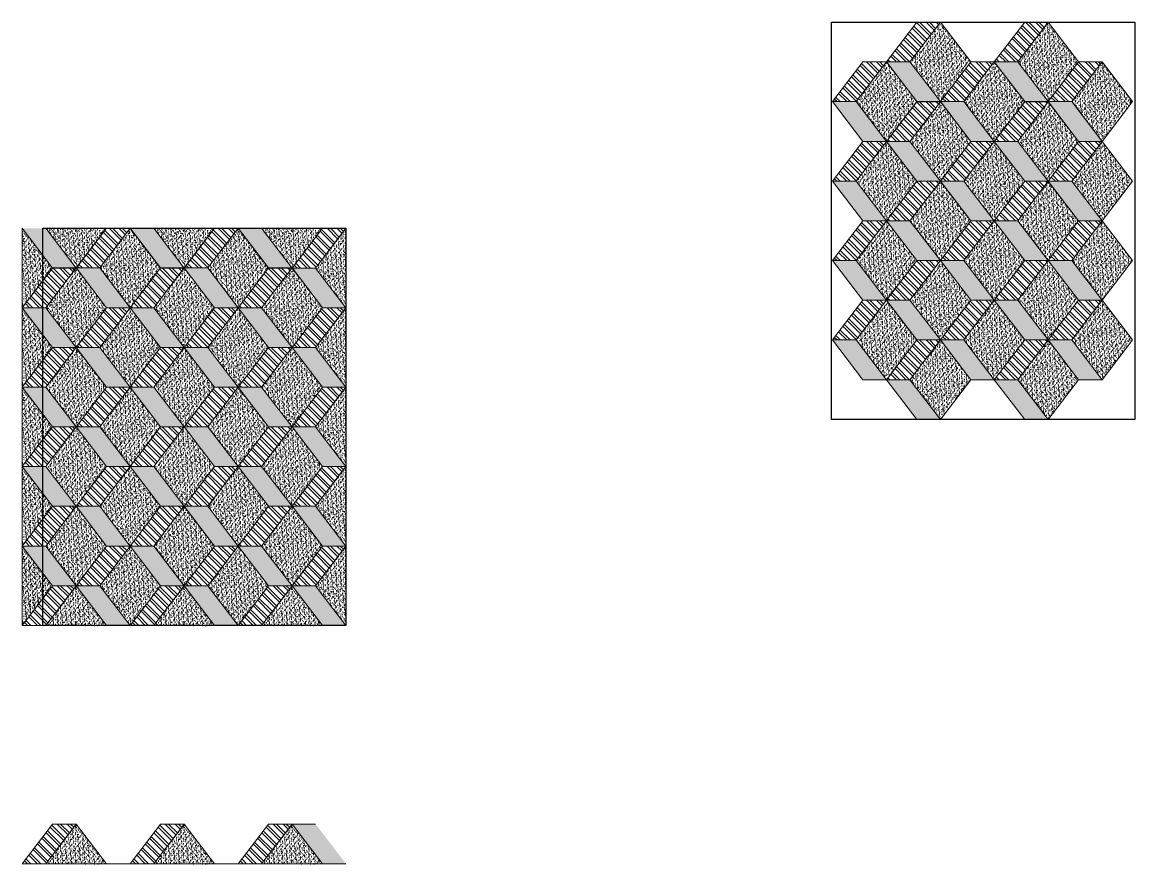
# Model space of a CAD drawing. Header units: inches. Extents: x -109431 to 29005, y -34715 to -1756.
# Drawn here: x -55631 to -55155.9, y -16409.4 to -16049.8 of the extents above; entities that cross this region are included whole.
import ezdxf

# ---------------------------------------------------------------- set-up
doc = ezdxf.new("R2010")
doc.units = ezdxf.units.IN
doc.header["$LTSCALE"] = 0.05
doc.header["$MEASUREMENT"] = 0
doc.layers.add('Flooring Layout', color=7, linetype='Continuous')
doc.layers.add('hatchscreen60', color=7, linetype='Continuous')
doc.layers.add('FURNITURE', color=1, linetype='Continuous', lineweight=18)

# ---------------------------------------------------------------- blocks, each defined once
blk = doc.blocks.new('3D2')
at = {"layer": 'hatchscreen60', "ltscale": 50, "true_color": 0x333333}
h = blk.add_hatch(dxfattribs=at)
h.set_pattern_fill('AR-SAND', color=250, scale=0.75)
h.set_pattern_definition([(37.5, (0, 0), (-0.047245019, 1.445117827), [0, -1.14, 0, -1.275, 0, -1.21875]), (7.5, (0, 0), (1.32733253, 2.11660955), [0, -0.615, 0, -1.0275, 0, -0.39375]), (327.5, (-0.9225, 0), (2.335606396, 0.00424429), [0, -0.375, 0, -1.35, 0, -1.7625]), (317.5, (-0.9225, 0), (2.25459495, 0.65825667), [0, -0.1875, 0, -0.885, 0, -1.0125])])
h.paths.add_polyline_path([(-47810.92, -20693.77), (-47827.89, -20680.8), (-47844.86, -20693.77), (-47827.89, -20706.74)])
h = blk.add_hatch(dxfattribs=at)
h.set_pattern_fill('ANSI32', color=250, scale=8)
h.paths.add_polyline_path([(-47827.89, -20706.74), (-47844.86, -20693.77), (-47844.86, -20703.84), (-47827.89, -20716.81)])
h = blk.add_hatch(color=250, dxfattribs=at)
h.dxf.hatch_style = 1
h.paths.add_polyline_path([(-47810.92, -20703.84), (-47810.92, -20693.77), (-47827.89, -20706.74), (-47827.89, -20716.81)])
at = {"layer": 'FURNITURE', "ltscale": 50}
for p, q in [((-47844.86, -20693.77), (-47844.86, -20703.84)), ((-47810.92, -20693.77), (-47810.92, -20703.84)), ((-47827.89, -20706.74), (-47827.89, -20716.81))]:
    blk.add_line(p, q, dxfattribs=at)
blk.add_lwpolyline([(-47844.86, -20693.77), (-47827.89, -20680.8), (-47810.92, -20693.77), (-47827.89, -20706.74)], close=True, dxfattribs=at)
blk.add_lwpolyline([(-47810.92, -20703.84), (-47827.89, -20716.81), (-47844.86, -20703.84)], dxfattribs=at)

msp = doc.modelspace()

# ---------------------------------------------------------------- hatches: boundary and pattern name
at = {"layer": 'hatchscreen60', "ltscale": 50, "true_color": 0x333333}
h = msp.add_hatch(color=250, dxfattribs=at)
h.dxf.hatch_style = 1
h.paths.add_polyline_path([(-55620.88295, -16137.84759), (-55630.952, -16137.84759), (-55617.98144, -16154.81815), (-55607.91239, -16154.81815)])
h = msp.add_hatch(dxfattribs=at)
h.set_pattern_fill('AR-SAND', color=250, scale=0.75, angle=-90)
h.set_pattern_definition([(307.5, (-34937.1838, -63982.7053), (1.445117827, 0.047245019), [0, -1.14, 0, -1.275, 0, -1.21875]), (277.5, (-34937.1838, -63982.7053), (2.11660955, -1.32733253), [0, -0.615, 0, -1.0275, 0, -0.39375]), (237.5, (-34937.1838, -63981.7828), (0.00424429, -2.335606396), [0, -0.375, 0, -1.35, 0, -1.7625]), (227.5, (-34937.1838, -63981.7828), (0.65825667, -2.25459495), [0, -0.1875, 0, -0.885, 0, -1.0125])])
h.paths.add_polyline_path([(-55630.952, -16171.78871), (-55617.98144, -16154.81815), (-55630.952, -16137.84759), (-55630.952, -16154.81815)])
h = msp.add_hatch(dxfattribs=at)
h.set_pattern_fill('AR-SAND', color=250, scale=0.75, angle=-90)
h.set_pattern_definition([(307.5, (-34914.1442, -63965.7348), (1.445117827, 0.047245019), [0, -1.14, 0, -1.275, 0, -1.21875]), (277.5, (-34914.1442, -63965.7348), (2.11660955, -1.32733253), [0, -0.615, 0, -1.0275, 0, -0.39375]), (237.5, (-34914.1442, -63964.8123), (0.00424429, -2.335606396), [0, -0.375, 0, -1.35, 0, -1.7625]), (227.5, (-34914.1442, -63964.8123), (0.65825667, -2.25459495), [0, -0.1875, 0, -0.885, 0, -1.0125])])
h.paths.add_polyline_path([(-55607.91239, -16154.81815), (-55594.94183, -16137.84759), (-55607.91239, -16137.84759), (-55620.88295, -16137.84759)])
h = msp.add_hatch(color=250, dxfattribs=at)
h.dxf.hatch_style = 1
h.paths.add_polyline_path([(-55574.80374, -16137.84759), (-55584.87278, -16137.84759), (-55571.90222, -16154.81815), (-55561.83318, -16154.81815)])
h = msp.add_hatch(dxfattribs=at)
h.set_pattern_fill('AR-SAND', color=250, scale=0.75, angle=-90)
h.set_pattern_definition([(307.5, (-34868.065, -63965.7348), (1.445117827, 0.047245019), [0, -1.14, 0, -1.275, 0, -1.21875]), (277.5, (-34868.065, -63965.7348), (2.11660955, -1.32733253), [0, -0.615, 0, -1.0275, 0, -0.39375]), (237.5, (-34868.065, -63964.8123), (0.00424429, -2.335606396), [0, -0.375, 0, -1.35, 0, -1.7625]), (227.5, (-34868.065, -63964.8123), (0.65825667, -2.25459495), [0, -0.1875, 0, -0.885, 0, -1.0125])])
h.paths.add_polyline_path([(-55561.83318, -16154.81815), (-55548.86261, -16137.84759), (-55561.83318, -16137.84759), (-55574.80374, -16137.84759)])
h = msp.add_hatch(color=250, dxfattribs=at)
h.dxf.hatch_style = 1
h.paths.add_polyline_path([(-55528.72452, -16137.84759), (-55538.79357, -16137.84759), (-55525.82301, -16154.81815), (-55515.75396, -16154.81815)])
h = msp.add_hatch(dxfattribs=at)
h.set_pattern_fill('AR-SAND', color=250, scale=0.75, angle=-90)
h.set_pattern_definition([(307.5, (-34821.9857, -63965.7348), (1.445117827, 0.047245019), [0, -1.14, 0, -1.275, 0, -1.21875]), (277.5, (-34821.9857, -63965.7348), (2.11660955, -1.32733253), [0, -0.615, 0, -1.0275, 0, -0.39375]), (237.5, (-34821.9857, -63964.8123), (0.00424429, -2.335606396), [0, -0.375, 0, -1.35, 0, -1.7625]), (227.5, (-34821.9857, -63964.8123), (0.65825667, -2.25459495), [0, -0.1875, 0, -0.885, 0, -1.0125])])
h.paths.add_polyline_path([(-55515.75396, -16154.81815), (-55502.7834, -16137.84759), (-55515.75396, -16137.84759), (-55528.72452, -16137.84759)])
h = msp.add_hatch(dxfattribs=at)
h.set_pattern_fill('ANSI32', color=250, scale=8, angle=-90)
h.set_pattern_definition([(315, (-34798.946, -63982.7053), (2.12132034, 2.12132034), []), (315, (-34798.946, -63984.1195), (2.12132034, 2.12132034), [])])
h.paths.add_polyline_path([(-55515.75396, -16154.81815), (-55505.68492, -16154.81815), (-55492.71435, -16137.84759), (-55502.7834, -16137.84759)])
h = msp.add_hatch(dxfattribs=at)
h.set_pattern_fill('AR-SAND', color=250, scale=0.75, angle=-90)
h.set_pattern_definition([(307.5, (-34798.9461, -63982.7053), (1.445117827, 0.047245019), [0, -1.14, 0, -1.275, 0, -1.21875]), (277.5, (-34798.9461, -63982.7053), (2.11660955, -1.32733253), [0, -0.615, 0, -1.0275, 0, -0.39375]), (237.5, (-34798.9461, -63981.7828), (0.00424429, -2.335606396), [0, -0.375, 0, -1.35, 0, -1.7625]), (227.5, (-34798.9461, -63981.7828), (0.65825667, -2.25459495), [0, -0.1875, 0, -0.885, 0, -1.0125])])
h.paths.add_polyline_path([(-55492.71435, -16171.78871), (-55492.71435, -16154.81815), (-55492.71435, -16137.84759), (-55505.68492, -16154.81815)])
h = msp.add_hatch(color=250, dxfattribs=at)
h.dxf.hatch_style = 1
h.paths.add_polyline_path([(-55505.68492, -16154.81815), (-55515.75396, -16154.81815), (-55502.7834, -16171.78871), (-55492.71435, -16171.78871)])
h = msp.add_hatch(dxfattribs=at)
h.set_pattern_fill('AR-SAND', color=250, scale=0.75, angle=-90)
h.set_pattern_definition([(307.5, (-34937.1838, -64016.6465), (1.445117827, 0.047245019), [0, -1.14, 0, -1.275, 0, -1.21875]), (277.5, (-34937.1838, -64016.6465), (2.11660955, -1.32733253), [0, -0.615, 0, -1.0275, 0, -0.39375]), (237.5, (-34937.1838, -64015.724), (0.00424429, -2.335606396), [0, -0.375, 0, -1.35, 0, -1.7625]), (227.5, (-34937.1838, -64015.724), (0.65825667, -2.25459495), [0, -0.1875, 0, -0.885, 0, -1.0125])])
h.paths.add_polyline_path([(-55630.952, -16205.72984), (-55617.98144, -16188.75927), (-55630.952, -16171.78871), (-55630.952, -16188.75927)])
h = msp.add_hatch(dxfattribs=at)
h.set_pattern_fill('ANSI32', color=250, scale=8, angle=-90)
h.set_pattern_definition([(315, (-34798.946, -64016.6465), (2.12132034, 2.12132034), []), (315, (-34798.946, -64018.0607), (2.12132034, 2.12132034), [])])
h.paths.add_polyline_path([(-55515.75396, -16188.75927), (-55505.68492, -16188.75927), (-55492.71435, -16171.78871), (-55502.7834, -16171.78871)])
h = msp.add_hatch(dxfattribs=at)
h.set_pattern_fill('AR-SAND', color=250, scale=0.75, angle=-90)
h.set_pattern_definition([(307.5, (-34798.9461, -64016.6465), (1.445117827, 0.047245019), [0, -1.14, 0, -1.275, 0, -1.21875]), (277.5, (-34798.9461, -64016.6465), (2.11660955, -1.32733253), [0, -0.615, 0, -1.0275, 0, -0.39375]), (237.5, (-34798.9461, -64015.724), (0.00424429, -2.335606396), [0, -0.375, 0, -1.35, 0, -1.7625]), (227.5, (-34798.9461, -64015.724), (0.65825667, -2.25459495), [0, -0.1875, 0, -0.885, 0, -1.0125])])
h.paths.add_polyline_path([(-55492.71435, -16205.72984), (-55492.71435, -16188.75927), (-55492.71435, -16171.78871), (-55505.68492, -16188.75927)])
h = msp.add_hatch(color=250, dxfattribs=at)
h.dxf.hatch_style = 1
h.paths.add_polyline_path([(-55505.68492, -16188.75927), (-55515.75396, -16188.75927), (-55502.7834, -16205.72984), (-55492.71435, -16205.72984)])
h = msp.add_hatch(dxfattribs=at)
h.set_pattern_fill('AR-SAND', color=250, scale=0.75, angle=-90)
h.set_pattern_definition([(307.5, (-34937.1838, -64050.5876), (1.445117827, 0.047245019), [0, -1.14, 0, -1.275, 0, -1.21875]), (277.5, (-34937.1838, -64050.5876), (2.11660955, -1.32733253), [0, -0.615, 0, -1.0275, 0, -0.39375]), (237.5, (-34937.1838, -64049.6651), (0.00424429, -2.335606396), [0, -0.375, 0, -1.35, 0, -1.7625]), (227.5, (-34937.1838, -64049.665), (0.65825667, -2.25459495), [0, -0.1875, 0, -0.885, 0, -1.0125])])
h.paths.add_polyline_path([(-55630.952, -16239.67096), (-55617.98144, -16222.7004), (-55630.952, -16205.72984), (-55630.952, -16222.7004)])
h = msp.add_hatch(dxfattribs=at)
h.set_pattern_fill('ANSI32', color=250, scale=8, angle=-90)
h.set_pattern_definition([(315, (-34798.946, -64050.5876), (2.12132034, 2.12132034), []), (315, (-34798.946, -64052.0018), (2.12132034, 2.12132034), [])])
h.paths.add_polyline_path([(-55515.75396, -16222.7004), (-55505.68492, -16222.7004), (-55492.71435, -16205.72984), (-55502.7834, -16205.72984)])
h = msp.add_hatch(dxfattribs=at)
h.set_pattern_fill('AR-SAND', color=250, scale=0.75, angle=-90)
h.set_pattern_definition([(307.5, (-34798.9461, -64050.5876), (1.445117827, 0.047245019), [0, -1.14, 0, -1.275, 0, -1.21875]), (277.5, (-34798.9461, -64050.5876), (2.11660955, -1.32733253), [0, -0.615, 0, -1.0275, 0, -0.39375]), (237.5, (-34798.9461, -64049.6651), (0.00424429, -2.335606396), [0, -0.375, 0, -1.35, 0, -1.7625]), (227.5, (-34798.9461, -64049.665), (0.65825667, -2.25459495), [0, -0.1875, 0, -0.885, 0, -1.0125])])
h.paths.add_polyline_path([(-55492.71435, -16239.67096), (-55492.71435, -16222.7004), (-55492.71435, -16205.72984), (-55505.68492, -16222.7004)])
h = msp.add_hatch(color=250, dxfattribs=at)
h.dxf.hatch_style = 1
h.paths.add_polyline_path([(-55505.68492, -16222.7004), (-55515.75396, -16222.7004), (-55502.7834, -16239.67096), (-55492.71435, -16239.67096)])
h = msp.add_hatch(dxfattribs=at)
h.set_pattern_fill('AR-SAND', color=250, scale=0.75, angle=-90)
h.set_pattern_definition([(307.5, (-34937.1838, -64084.5287), (1.445117827, 0.047245019), [0, -1.14, 0, -1.275, 0, -1.21875]), (277.5, (-34937.1838, -64084.5287), (2.11660955, -1.32733253), [0, -0.615, 0, -1.0275, 0, -0.39375]), (237.5, (-34937.1838, -64083.6062), (0.00424429, -2.335606396), [0, -0.375, 0, -1.35, 0, -1.7625]), (227.5, (-34937.1838, -64083.6062), (0.65825667, -2.25459495), [0, -0.1875, 0, -0.885, 0, -1.0125])])
h.paths.add_polyline_path([(-55630.952, -16273.61209), (-55617.98144, -16256.64153), (-55630.952, -16239.67096), (-55630.952, -16256.64153)])
h = msp.add_hatch(dxfattribs=at)
h.set_pattern_fill('ANSI32', color=250, scale=8, angle=-90)
h.set_pattern_definition([(315, (-34798.946, -64084.5287), (2.12132034, 2.12132034), []), (315, (-34798.946, -64085.943), (2.12132034, 2.12132034), [])])
h.paths.add_polyline_path([(-55515.75396, -16256.64153), (-55505.68492, -16256.64153), (-55492.71435, -16239.67096), (-55502.7834, -16239.67096)])
h = msp.add_hatch(dxfattribs=at)
h.set_pattern_fill('AR-SAND', color=250, scale=0.75, angle=-90)
h.set_pattern_definition([(307.5, (-34798.9461, -64084.5287), (1.445117827, 0.047245019), [0, -1.14, 0, -1.275, 0, -1.21875]), (277.5, (-34798.9461, -64084.5287), (2.11660955, -1.32733253), [0, -0.615, 0, -1.0275, 0, -0.39375]), (237.5, (-34798.9461, -64083.6062), (0.00424429, -2.335606396), [0, -0.375, 0, -1.35, 0, -1.7625]), (227.5, (-34798.9461, -64083.6062), (0.65825667, -2.25459495), [0, -0.1875, 0, -0.885, 0, -1.0125])])
h.paths.add_polyline_path([(-55492.71435, -16273.61209), (-55492.71435, -16256.64153), (-55492.71435, -16239.67096), (-55505.68492, -16256.64153)])
h = msp.add_hatch(color=250, dxfattribs=at)
h.dxf.hatch_style = 1
h.paths.add_polyline_path([(-55505.68492, -16256.64153), (-55515.75396, -16256.64153), (-55502.7834, -16273.61209), (-55492.71435, -16273.61209)])
h = msp.add_hatch(dxfattribs=at)
h.set_pattern_fill('AR-SAND', color=250, scale=0.75, angle=-90)
h.set_pattern_definition([(307.5, (-34937.1838, -64118.4698), (1.445117827, 0.047245019), [0, -1.14, 0, -1.275, 0, -1.21875]), (277.5, (-34937.1838, -64118.4698), (2.11660955, -1.32733253), [0, -0.615, 0, -1.0275, 0, -0.39375]), (237.5, (-34937.1838, -64117.5473), (0.00424429, -2.335606396), [0, -0.375, 0, -1.35, 0, -1.7625]), (227.5, (-34937.1838, -64117.5473), (0.65825667, -2.25459495), [0, -0.1875, 0, -0.885, 0, -1.0125])])
h.paths.add_polyline_path([(-55630.952, -16307.55321), (-55617.98144, -16290.58265), (-55630.952, -16273.61209), (-55630.952, -16290.58265)])
h = msp.add_hatch(dxfattribs=at)
h.set_pattern_fill('ANSI32', color=250, scale=8, angle=-90)
h.set_pattern_definition([(315, (-34798.946, -64118.4698), (2.12132034, 2.12132034), []), (315, (-34798.946, -64119.884), (2.12132034, 2.12132034), [])])
h.paths.add_polyline_path([(-55515.75396, -16290.58265), (-55505.68492, -16290.58265), (-55492.71435, -16273.61209), (-55502.7834, -16273.61209)])
h = msp.add_hatch(dxfattribs=at)
h.set_pattern_fill('AR-SAND', color=250, scale=0.75, angle=-90)
h.set_pattern_definition([(307.5, (-34798.9461, -64118.4698), (1.445117827, 0.047245019), [0, -1.14, 0, -1.275, 0, -1.21875]), (277.5, (-34798.9461, -64118.4698), (2.11660955, -1.32733253), [0, -0.615, 0, -1.0275, 0, -0.39375]), (237.5, (-34798.9461, -64117.5473), (0.00424429, -2.335606396), [0, -0.375, 0, -1.35, 0, -1.7625]), (227.5, (-34798.9461, -64117.5473), (0.65825667, -2.25459495), [0, -0.1875, 0, -0.885, 0, -1.0125])])
h.paths.add_polyline_path([(-55492.71435, -16307.55321), (-55492.71435, -16290.58265), (-55492.71435, -16273.61209), (-55505.68492, -16290.58265)])
h = msp.add_hatch(dxfattribs=at)
h.set_pattern_fill('ANSI32', color=250, scale=8, angle=-90)
h.set_pattern_definition([(315, (-34914.1442, -64135.4404), (2.12132034, 2.12132034), []), (315, (-34914.1442, -64136.8546), (2.12132034, 2.12132034), [])])
h.paths.add_polyline_path([(-55630.952, -16307.55321), (-55620.88295, -16307.55321), (-55607.91239, -16290.58265), (-55617.98144, -16290.58265)])
h = msp.add_hatch(dxfattribs=at)
h.set_pattern_fill('AR-SAND', color=250, scale=0.75, angle=-90)
h.set_pattern_definition([(307.5, (-34914.1442, -64135.4404), (1.445117827, 0.047245019), [0, -1.14, 0, -1.275, 0, -1.21875]), (277.5, (-34914.1442, -64135.4404), (2.11660955, -1.32733253), [0, -0.615, 0, -1.0275, 0, -0.39375]), (237.5, (-34914.1442, -64134.5179), (0.00424429, -2.335606396), [0, -0.375, 0, -1.35, 0, -1.7625]), (227.5, (-34914.1442, -64134.5179), (0.65825667, -2.25459495), [0, -0.1875, 0, -0.885, 0, -1.0125])])
h.paths.add_polyline_path([(-55594.94183, -16307.55321), (-55607.91239, -16290.58265), (-55620.88295, -16307.55321)])
h = msp.add_hatch(dxfattribs=at)
h.set_pattern_fill('ANSI32', color=250, scale=8, angle=-90)
h.set_pattern_definition([(315, (-34868.065, -64135.4404), (2.12132034, 2.12132034), []), (315, (-34868.065, -64136.8546), (2.12132034, 2.12132034), [])])
h.paths.add_polyline_path([(-55584.87278, -16307.55321), (-55574.80374, -16307.55321), (-55561.83318, -16290.58265), (-55571.90222, -16290.58265)])
h = msp.add_hatch(dxfattribs=at)
h.set_pattern_fill('AR-SAND', color=250, scale=0.75, angle=-90)
h.set_pattern_definition([(307.5, (-34868.065, -64135.4404), (1.445117827, 0.047245019), [0, -1.14, 0, -1.275, 0, -1.21875]), (277.5, (-34868.065, -64135.4404), (2.11660955, -1.32733253), [0, -0.615, 0, -1.0275, 0, -0.39375]), (237.5, (-34868.065, -64134.5179), (0.00424429, -2.335606396), [0, -0.375, 0, -1.35, 0, -1.7625]), (227.5, (-34868.065, -64134.5179), (0.65825667, -2.25459495), [0, -0.1875, 0, -0.885, 0, -1.0125])])
h.paths.add_polyline_path([(-55548.86261, -16307.55321), (-55561.83318, -16290.58265), (-55574.80374, -16307.55321)])
h = msp.add_hatch(dxfattribs=at)
h.set_pattern_fill('ANSI32', color=250, scale=8, angle=-90)
h.set_pattern_definition([(315, (-34821.9857, -64135.4404), (2.12132034, 2.12132034), []), (315, (-34821.9857, -64136.8546), (2.12132034, 2.12132034), [])])
h.paths.add_polyline_path([(-55538.79357, -16307.55321), (-55528.72452, -16307.55321), (-55515.75396, -16290.58265), (-55525.82301, -16290.58265)])
h = msp.add_hatch(dxfattribs=at)
h.set_pattern_fill('AR-SAND', color=250, scale=0.75, angle=-90)
h.set_pattern_definition([(307.5, (-34821.9857, -64135.4404), (1.445117827, 0.047245019), [0, -1.14, 0, -1.275, 0, -1.21875]), (277.5, (-34821.9857, -64135.4404), (2.11660955, -1.32733253), [0, -0.615, 0, -1.0275, 0, -0.39375]), (237.5, (-34821.9857, -64134.5179), (0.00424429, -2.335606396), [0, -0.375, 0, -1.35, 0, -1.7625]), (227.5, (-34821.9857, -64134.5179), (0.65825667, -2.25459495), [0, -0.1875, 0, -0.885, 0, -1.0125])])
h.paths.add_polyline_path([(-55502.7834, -16307.55321), (-55515.75396, -16290.58265), (-55528.72452, -16307.55321)])
h = msp.add_hatch(color=250, dxfattribs=at)
h.dxf.hatch_style = 1
h.paths.add_polyline_path([(-55505.68492, -16290.58265), (-55515.75396, -16290.58265), (-55502.7834, -16307.55321), (-55492.71435, -16307.55321)])
h = msp.add_hatch(color=250, dxfattribs=at)
h.dxf.hatch_style = 1
h.paths.add_polyline_path([(-55505.68492, -16290.58265), (-55515.75396, -16290.58265), (-55502.7834, -16307.55321), (-55492.71435, -16307.55321)])
h = msp.add_hatch(dxfattribs=at)
h.set_pattern_fill('ANSI32', color=250, scale=8, angle=-90)
h.set_pattern_definition([(315, (-34914.1442, -64237.2638), (2.12132034, 2.12132034), []), (315, (-34914.1442, -64238.678), (2.12132034, 2.12132034), [])])
h.paths.add_polyline_path([(-55630.952, -16409.37659), (-55620.88295, -16409.37659), (-55607.91239, -16392.40603), (-55617.98144, -16392.40603)])
h = msp.add_hatch(dxfattribs=at)
h.set_pattern_fill('AR-SAND', color=250, scale=0.75, angle=-90)
h.set_pattern_definition([(307.5, (-34914.1442, -64237.2638), (1.445117827, 0.047245019), [0, -1.14, 0, -1.275, 0, -1.21875]), (277.5, (-34914.1442, -64237.2638), (2.11660955, -1.32733253), [0, -0.615, 0, -1.0275, 0, -0.39375]), (237.5, (-34914.1442, -64236.3413), (0.00424429, -2.335606396), [0, -0.375, 0, -1.35, 0, -1.7625]), (227.5, (-34914.1442, -64236.3413), (0.65825667, -2.25459495), [0, -0.1875, 0, -0.885, 0, -1.0125])])
h.paths.add_polyline_path([(-55594.94183, -16409.37659), (-55607.91239, -16392.40603), (-55620.88295, -16409.37659)])
h = msp.add_hatch(dxfattribs=at)
h.set_pattern_fill('ANSI32', color=250, scale=8, angle=-90)
h.set_pattern_definition([(315, (-34868.065, -64237.2638), (2.12132034, 2.12132034), []), (315, (-34868.065, -64238.678), (2.12132034, 2.12132034), [])])
h.paths.add_polyline_path([(-55584.87278, -16409.37659), (-55574.80374, -16409.37659), (-55561.83318, -16392.40603), (-55571.90222, -16392.40603)])
h = msp.add_hatch(dxfattribs=at)
h.set_pattern_fill('AR-SAND', color=250, scale=0.75, angle=-90)
h.set_pattern_definition([(307.5, (-34868.065, -64237.2638), (1.445117827, 0.047245019), [0, -1.14, 0, -1.275, 0, -1.21875]), (277.5, (-34868.065, -64237.2638), (2.11660955, -1.32733253), [0, -0.615, 0, -1.0275, 0, -0.39375]), (237.5, (-34868.065, -64236.3413), (0.00424429, -2.335606396), [0, -0.375, 0, -1.35, 0, -1.7625]), (227.5, (-34868.065, -64236.3413), (0.65825667, -2.25459495), [0, -0.1875, 0, -0.885, 0, -1.0125])])
h.paths.add_polyline_path([(-55548.86261, -16409.37659), (-55561.83318, -16392.40603), (-55574.80374, -16409.37659)])
h = msp.add_hatch(dxfattribs=at)
h.set_pattern_fill('ANSI32', color=250, scale=8, angle=-90)
h.set_pattern_definition([(315, (-34821.9857, -64237.2638), (2.12132034, 2.12132034), []), (315, (-34821.9857, -64238.678), (2.12132034, 2.12132034), [])])
h.paths.add_polyline_path([(-55538.79357, -16409.37659), (-55528.72452, -16409.37659), (-55515.75396, -16392.40603), (-55525.82301, -16392.40603)])
h = msp.add_hatch(dxfattribs=at)
h.set_pattern_fill('AR-SAND', color=250, scale=0.75, angle=-90)
h.set_pattern_definition([(307.5, (-34821.9857, -64237.2638), (1.445117827, 0.047245019), [0, -1.14, 0, -1.275, 0, -1.21875]), (277.5, (-34821.9857, -64237.2638), (2.11660955, -1.32733253), [0, -0.615, 0, -1.0275, 0, -0.39375]), (237.5, (-34821.9857, -64236.3413), (0.00424429, -2.335606396), [0, -0.375, 0, -1.35, 0, -1.7625]), (227.5, (-34821.9857, -64236.3413), (0.65825667, -2.25459495), [0, -0.1875, 0, -0.885, 0, -1.0125])])
h.paths.add_polyline_path([(-55502.7834, -16409.37659), (-55515.75396, -16392.40603), (-55528.72452, -16409.37659)])
h = msp.add_hatch(color=250, dxfattribs=at)
h.dxf.hatch_style = 1
h.paths.add_polyline_path([(-55505.68492, -16392.40603), (-55515.75396, -16392.40603), (-55502.7834, -16409.37659), (-55492.71435, -16409.37659)])

# ---------------------------------------------------------------- linework, layer by layer
at = {"layer": 'Flooring Layout', "color": 8, "ltscale": 50}
for points in [[(-55285.3859, -16049.80811), (-55155.87573, -16049.80811), (-55155.87573, -16219.51374), (-55285.3859, -16219.51374)], [(-55622.22452, -16137.84759), (-55492.71435, -16137.84759), (-55492.71435, -16307.55321), (-55622.22452, -16307.55321)]]:
    msp.add_lwpolyline(points, close=True, dxfattribs=at)
at = {"layer": 'FURNITURE', "ltscale": 50}
for p, q in [((-55630.952, -16171.78871), (-55630.952, -16137.84759)), ((-55492.71435, -16137.84759), (-55502.7834, -16137.84759)), ((-55607.91239, -16154.81815), (-55617.98144, -16154.81815)), ((-55561.83318, -16154.81815), (-55571.90222, -16154.81815)), ((-55515.75396, -16154.81815), (-55525.82301, -16154.81815)), ((-55505.68492, -16154.81815), (-55515.75396, -16154.81815)), ((-55630.952, -16205.72984), (-55630.952, -16171.78871)), ((-55492.71435, -16171.78871), (-55502.7834, -16171.78871)), ((-55505.68492, -16188.75927), (-55515.75396, -16188.75927)), ((-55630.952, -16239.67096), (-55630.952, -16205.72984)), ((-55492.71435, -16205.72984), (-55502.7834, -16205.72984)), ((-55505.68492, -16222.7004), (-55515.75396, -16222.7004)), ((-55630.952, -16273.61209), (-55630.952, -16239.67096)), ((-55492.71435, -16239.67096), (-55502.7834, -16239.67096)), ((-55505.68492, -16256.64153), (-55515.75396, -16256.64153)), ((-55630.952, -16307.55321), (-55630.952, -16273.61209)), ((-55492.71435, -16273.61209), (-55502.7834, -16273.61209)), ((-55607.91239, -16290.58265), (-55617.98144, -16290.58265)), ((-55561.83318, -16290.58265), (-55571.90222, -16290.58265)), ((-55515.75396, -16290.58265), (-55525.82301, -16290.58265)), ((-55505.68492, -16290.58265), (-55515.75396, -16290.58265)), ((-55505.68492, -16290.58265), (-55515.75396, -16290.58265)), ((-55620.88295, -16307.55321), (-55630.952, -16307.55321)), ((-55630.952, -16307.55321), (-55594.94183, -16307.55321)), ((-55630.9497, -16307.5502), (-55492.71435, -16307.5502)), ((-55574.80374, -16307.55321), (-55584.87278, -16307.55321)), ((-55584.87278, -16307.55321), (-55548.86261, -16307.55321)), ((-55528.72452, -16307.55321), (-55538.79357, -16307.55321)), ((-55538.79357, -16307.55321), (-55502.7834, -16307.55321)), ((-55492.71435, -16307.55321), (-55502.7834, -16307.55321)), ((-55492.71435, -16307.55321), (-55502.7834, -16307.55321)), ((-55607.91239, -16392.40603), (-55617.98144, -16392.40603)), ((-55561.83318, -16392.40603), (-55571.90222, -16392.40603)), ((-55515.75396, -16392.40603), (-55525.82301, -16392.40603)), ((-55505.68492, -16392.40603), (-55515.75396, -16392.40603)), ((-55620.88295, -16409.37659), (-55630.952, -16409.37659)), ((-55630.952, -16409.37659), (-55594.94183, -16409.37659)), ((-55630.9497, -16409.37358), (-55492.71435, -16409.37358)), ((-55574.80374, -16409.37659), (-55584.87278, -16409.37659)), ((-55584.87278, -16409.37659), (-55548.86261, -16409.37659)), ((-55528.72452, -16409.37659), (-55538.79357, -16409.37659)), ((-55538.79357, -16409.37659), (-55502.7834, -16409.37659)), ((-55492.71435, -16409.37659), (-55502.7834, -16409.37659))]:
    msp.add_line(p, q, dxfattribs=at)
for points in [[(-55617.98144, -16154.81815), (-55630.952, -16137.84759)], [(-55630.952, -16137.84759), (-55617.98144, -16154.81815), (-55630.952, -16171.78871)], [(-55594.94183, -16137.84759), (-55607.91239, -16154.81815), (-55620.88295, -16137.84759)], [(-55571.90222, -16154.81815), (-55584.87278, -16137.84759)], [(-55548.86261, -16137.84759), (-55561.83318, -16154.81815), (-55574.80374, -16137.84759)], [(-55525.82301, -16154.81815), (-55538.79357, -16137.84759)], [(-55502.7834, -16137.84759), (-55515.75396, -16154.81815), (-55528.72452, -16137.84759)], [(-55492.71435, -16171.78871), (-55505.68492, -16154.81815), (-55492.71435, -16137.84759)], [(-55630.952, -16171.78871), (-55617.98144, -16188.75927), (-55630.952, -16205.72984)], [(-55492.71435, -16205.72984), (-55505.68492, -16188.75927), (-55492.71435, -16171.78871)], [(-55630.952, -16205.72984), (-55617.98144, -16222.7004), (-55630.952, -16239.67096)], [(-55492.71435, -16239.67096), (-55505.68492, -16222.7004), (-55492.71435, -16205.72984)], [(-55630.952, -16239.67096), (-55617.98144, -16256.64153), (-55630.952, -16273.61209)], [(-55492.71435, -16273.61209), (-55505.68492, -16256.64153), (-55492.71435, -16239.67096)], [(-55630.952, -16273.61209), (-55617.98144, -16290.58265), (-55630.952, -16307.55321)], [(-55492.71435, -16307.55321), (-55505.68492, -16290.58265), (-55492.71435, -16273.61209)], [(-55630.952, -16307.55321), (-55617.98144, -16290.58265)], [(-55620.88295, -16307.55321), (-55607.91239, -16290.58265), (-55594.94183, -16307.55321)], [(-55584.87278, -16307.55321), (-55571.90222, -16290.58265)], [(-55574.80374, -16307.55321), (-55561.83318, -16290.58265), (-55548.86261, -16307.55321)], [(-55538.79357, -16307.55321), (-55525.82301, -16290.58265)], [(-55528.72452, -16307.55321), (-55515.75396, -16290.58265), (-55502.7834, -16307.55321)], [(-55630.952, -16409.37659), (-55617.98144, -16392.40603)], [(-55620.88295, -16409.37659), (-55607.91239, -16392.40603), (-55594.94183, -16409.37659)], [(-55584.87278, -16409.37659), (-55571.90222, -16392.40603)], [(-55574.80374, -16409.37659), (-55561.83318, -16392.40603), (-55548.86261, -16409.37659)], [(-55538.79357, -16409.37659), (-55525.82301, -16392.40603)], [(-55528.72452, -16409.37659), (-55515.75396, -16392.40603), (-55502.7834, -16409.37659)]]:
    msp.add_lwpolyline(points, dxfattribs=at)

# ---------------------------------------------------------------- block references
at = {"layer": 'FURNITURE', "rotation": 270}
for p in [(-34545.11769, -63894.66586), (-34499.03847, -63894.66586), (-34568.1573, -63911.63642), (-34522.07808, -63911.63642), (-34475.99887, -63911.63642), (-34545.11769, -63928.60698), (-34499.03847, -63928.60698), (-34568.1573, -63945.57755), (-34522.07808, -63945.57755), (-34475.99887, -63945.57755), (-34545.11769, -63962.54811), (-34499.03847, -63962.54811), (-34891.10457, -63982.70533), (-34845.02535, -63982.70533), (-34568.1573, -63979.51867), (-34522.07808, -63979.51867), (-34475.99887, -63979.51867), (-34545.11769, -63996.48923), (-34499.03847, -63996.48923), (-34914.14418, -63999.6759), (-34868.06496, -63999.6759), (-34821.98575, -63999.6759), (-34568.1573, -64013.4598), (-34522.07808, -64013.4598), (-34475.99887, -64013.4598), (-34891.10457, -64016.64646), (-34845.02535, -64016.64646), (-34545.11769, -64030.43036), (-34499.03847, -64030.43036), (-34914.14418, -64033.61702), (-34868.06496, -64033.61702), (-34821.98575, -64033.61702), (-34891.10457, -64050.58758), (-34845.02535, -64050.58758), (-34914.14418, -64067.55815), (-34868.06496, -64067.55815), (-34821.98575, -64067.55815), (-34891.10457, -64084.52871), (-34845.02535, -64084.52871), (-34914.14418, -64101.49927), (-34868.06496, -64101.49927), (-34821.98575, -64101.49927), (-34891.10457, -64118.46983), (-34845.02535, -64118.46983)]:
    msp.add_blockref('3D2', p, dxfattribs=at)

doc.saveas('drawing.dxf')
